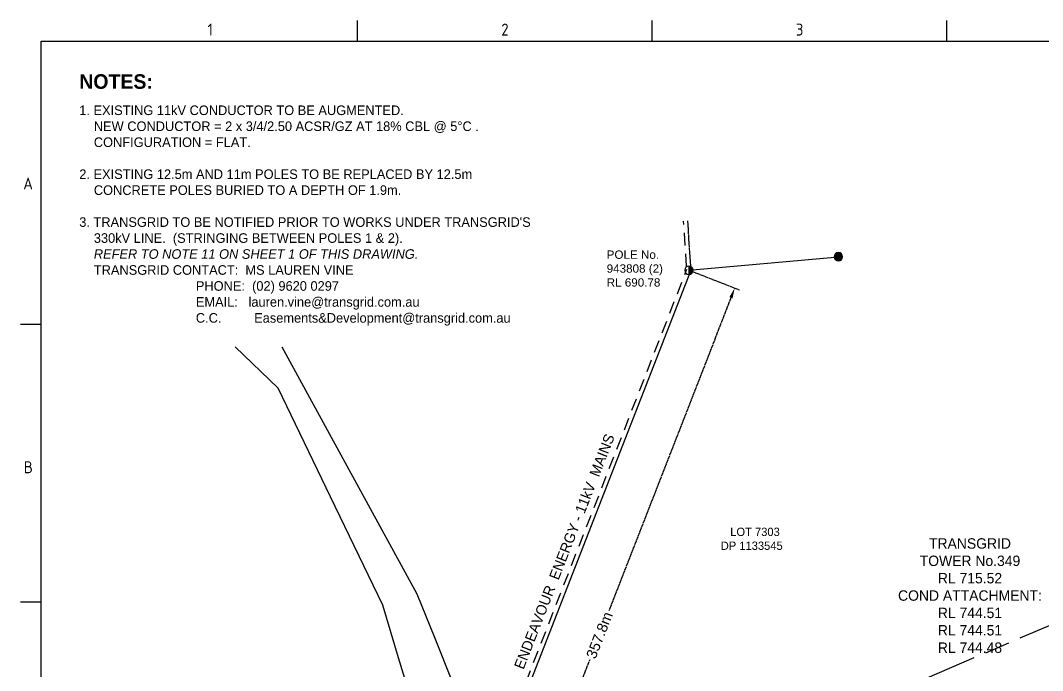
# Paper-space layout 'A2 - Transgrid UnderCrossing' of a CAD drawing. Header units: metres, sheet in millimetres. Extents: x -21 to 565, y 0 to 412.
# Drawn here: x -21 to 224.4, y 256.4 to 412.4 of the extents above; entities that cross this region are included whole.
import ezdxf
from ezdxf.enums import TextEntityAlignment as Align

# ---------------------------------------------------------------- set-up
doc = ezdxf.new("R2010")
doc.units = ezdxf.units.M
for name, pattern in [('ACAD_ISO08W100', [36, 24, -3, 6, -3]), ('Cable Exist OH', [1, 1, 0]), ('Dash', [5, 3, -2])]:
    doc.linetypes.add(name, pattern=pattern)
doc.layers.get('0').update_dxf_attribs({"color": 6})
doc.layers.add('Notes', color=7, linetype='Continuous')
doc.layers.add('SupportsUG_SP_EXT', color=7, linetype='Continuous')
doc.styles.add('iecISOCP', font='isocp.shx')
doc.styles.add('IECSYMBOL1', font='isocp.shx')
doc.styles.add('ieISOCP', font='isocp.shx')
doc.styles.add('RoadName', font='arial.ttf', dxfattribs={"height": 2.5})
doc.styles.get("Standard").update_dxf_attribs({"font": 'arial.ttf'})
doc.dimstyles.new('ISO-25', dxfattribs={"dimtxt": 2.5, "dimasz": 2.5, "dimexe": 1.25, "dimexo": 0.625, "dimtad": 1, "dimtxsty": 'Standard', "dimcen": 2.5, "dimadec": 0, "dimazin": 0, "dimtfac": 1, "dimtmove": 0, "dimatfit": 3, "dimfxl": 1, "dimarcsym": 0})

# ---------------------------------------------------------------- blocks, each defined once
blk = doc.blocks.new('A2_FRAME_TITLE')
at = {"layer": 'Notes', "color": 7}
for p, q in [((80.93, 407.42), (80.93, 412.42)), ((151.68, 407.42), (151.68, 412.42)), ((222.43, 407.42), (222.43, 412.42)), ((-0.03, 339.5), (4.97, 339.5)), ((-0.03, 272.85), (4.97, 272.85))]:
    blk.add_line(p, q, dxfattribs=at)
at = {"layer": 'Notes', "color": 3}
for p, q in [((4.97, 5), (4.97, 407.42)), ((4.97, 407.42), (165.29, 407.42)), ((165.29, 407.42), (581.39, 407.42))]:
    blk.add_line(p, q, dxfattribs=at)
blk.add_attdef('DRAFT_NUM', (24.44, 23.49), '', height=2.8, rotation=90)
at = {"layer": 'Notes', "color": 7, "style": 'iecISOCP'}
for s, p in [('1', (45.56, 407.92)), ('2', (116.31, 407.92)), ('3', (187.06, 407.92))]:
    blk.add_text(s, height=2.88, dxfattribs=at).set_placement(p, align=Align.BOTTOM_CENTER)
for s, p in [('A', (2.97, 373.29)), ('B', (2.97, 305.18))]:
    blk.add_text(s, height=2.88, dxfattribs=at).set_placement(p, align=Align.MIDDLE_RIGHT)
at = {"layer": 'Notes', "color": 7, "style": 'iecISOCP', "flags": 8}
blk.add_attdef('VERSION_NO', text='', height=2.5, rotation=90, dxfattribs=at).set_placement((154.95, 42.84), align=Align.MIDDLE_CENTER)
at = {"layer": 'Notes', "color": 7, "style": 'iecISOCP'}
for tag, p in [('CAP_NO', (274.43, 43.02)), ('IE_NUM', (274.43, 37.38)), ('GEN_WO', (217.74, 31.2)), ('HV_SWITCH', (274.43, 31.2)), ('OH_WO', (217.74, 25.1)), ('UBD_REF', (274.43, 25.1)), ('UG_WO', (217.74, 19.49)), ('GIS_MAP_No', (274.43, 19.49)), ('SUB_WO', (217.74, 13.64)), ('HV_OP_DIAG', (274.43, 13.64)), ('LGA', (274.43, 7.06))]:
    blk.add_attdef(tag, p, '', height=2.5, dxfattribs=at)
at = {"layer": 'Notes', "color": 2, "style": 'iecISOCP'}
for tag, p in [('T1', (441.71, 33.55)), ('T2', (441.71, 28.43)), ('T3', (441.71, 23.01)), ('T4', (441.4, 17.78)), ('T5', (441.4, 12.35)), ('T6', (441.4, 7.09))]:
    blk.add_attdef(tag, text='', height=3.5, dxfattribs=at).set_placement(p, align=Align.CENTER)
at = {"layer": 'Notes', "color": 7, "style": 'iecISOCP'}
for tag, p in [('scale', (324.78, 31.98)), ('DRAWN', (324.78, 24.31)), ('DATE', (324.78, 16.26)), ('CHD', (324.78, 7.75)), ('DESIGN', (362.64, 8.29))]:
    blk.add_attdef(tag, text='', height=2.5, dxfattribs=at).set_placement(p, align=Align.CENTER)
at = {"layer": 'Notes', "color": 4, "style": 'iecISOCP'}
blk.add_attdef('NUM', text='', height=7, dxfattribs=at).set_placement((549.94, 16.48), align=Align.CENTER)
at = {"layer": 'Notes', "color": 1, "style": 'iecISOCP'}
blk.add_attdef('REV', text='', height=5, dxfattribs=at).set_placement((576.56, 16.48), align=Align.CENTER)
at = {"layer": 'Notes', "color": 7, "style": 'iecISOCP'}
for tag, p in [('NS', (548.07, 7.5)), ('SHTS', (562.68, 7.5))]:
    blk.add_attdef(tag, text='', height=2.5, dxfattribs=at).set_placement(p, align=Align.MIDDLE)
at = {"layer": 'Notes', "style": 'iecISOCP'}
blk.add_attdef('ExportID', (4.99, 1.62), '', height=2.5, dxfattribs=at)
at = {"layer": 'Notes', "style": 'iecISOCP', "flags": 1}
for tag, p in [('ProjectType', (6.3, -8.26)), ('ProjectNumber', (23.01, -7.98)), ('DrawingNumber', (42.02, -7.98)), ('ProjectDescription', (60.75, -8.26)), ('ExportDate', (86.99, -8.34)), ('ExportUserName', (104.82, -7.69)), ('DesignerCompanyName', (128.16, -8.26)), ('GIS_SUCCESS', (157.54, -7.98)), ('CAD_SUCCESS', (175.98, -7.98)), ('Comments', (223.32, -8.34)), ('ExportCategories', (243.1, -8.34)), ('ExportAreaOfInterest', (260.42, -7.82))]:
    blk.add_attdef(tag, p, '', height=1, dxfattribs=at)
at = {"layer": 'Notes', "color": 7, "style": 'iecISOCP', "flags": 1}
blk.add_attdef('DEPOTCODE', (200.33, -8.34), '', height=1, dxfattribs=at)
blk = doc.blocks.new('Pole Exist (M02)')
blk.add_hatch(color=256).paths.add_polyline_path([(-1, 0, 1), (1, 0, 1)])
blk.add_lwpolyline([(-1, 0, 1), (1, 0, 1)], format="xyb", close=True)
blk = doc.blocks.new('Pole Replace (M03)')
blk.add_hatch(color=256).paths.add_polyline_path([(0, 0.97), (0, -1.03, 0.414214), (1, -0.03, 0.414214)])
blk.add_line((0, 0.97), (0, -1.03))
blk.add_lwpolyline([(-1, -0.03, 1), (1, -0.03, 1)], format="xyb", close=True)
blk = doc.blocks.new('*D56')
at = {"layer": 'Notes', "color": 0, "lineweight": -2, "transparency": 16777216}
blk.add_arc((74.27, 185.32), 26.9, 208.5629, 243.3676, dxfattribs=at)
at = {"layer": 'Notes', "color": 0, "transparency": 16777216}
for points in [[(50.27, 172.28), (51.02, 172.65), (49.56, 174.71)], [(62.38, 161.66), (62.05, 160.9), (64.5, 160.27)]]:
    blk.add_solid(points, dxfattribs=at)
at = {"layer": 'Notes', "color": 0, "transparency": 16777216, "insert": (56.89, 167.35), "char_height": 2.5, "attachment_point": 5, "rotation": 315.9653}
blk.add_mtext('45°', dxfattribs=at)
blk = doc.blocks.new('*D59')
at = {"layer": 'Notes', "color": 0, "linetype": 'Cable Exist OH', "lineweight": -2, "transparency": 16777216}
for p, q in [((140.05, 352.27), (151.65, 347.75)), ((149.58, 345.87), (120.27, 270.7)), ((86.42, 183.86), (115.73, 259.03)), ((75.05, 185.61), (86.68, 181.07))]:
    blk.add_line(p, q, dxfattribs=at)
at = {"layer": 'Notes', "color": 0, "linetype": 'Cable Exist OH', "transparency": 16777216}
for points in [[(149.19, 346.02), (149.96, 345.72), (150.48, 348.2)], [(86.04, 184.01), (86.81, 183.71), (85.52, 181.53)]]:
    blk.add_solid(points, dxfattribs=at)
at = {"layer": 'Notes', "color": 0, "linetype": 'Cable Exist OH', "transparency": 16777216, "insert": (118, 264.86), "char_height": 2.5, "attachment_point": 5, "rotation": 68.7046}
blk.add_mtext('357.8m', dxfattribs=at)

psp = doc.layouts.new('A2 - Transgrid UnderCrossing')

# ---------------------------------------------------------------- linework, layer by layer
at = {"layer": 'Notes', "color": 2, "linetype": 'Dash'}
for p, q in [((138.904, 353.435), (138.218, 364.264)), ((49.505, 123.193), (139.004, 352.689))]:
    psp.add_line(p, q, dxfattribs=at)
at = {"layer": 'Notes', "color": 7, "linetype": 'Cable Exist OH'}
psp.add_line((139.902, 353.498), (139.216, 364.327), dxfattribs=at)
at = {"layer": 'Notes'}
for p, q in [((139.466, 352.498), (175.381, 355.693)), ((50.437, 122.83), (139.935, 352.326))]:
    psp.add_line(p, q, dxfattribs=at)
at = {"layer": 'Notes', "color": 8, "flags": 128}
for points in [[(104.381, 136.205), (92.165, 170.117), (83.787, 193.376), (78.117, 223.033), (73.565, 246.836), (69.764, 259.447), (65.964, 272.058), (53.418, 298.095), (40.873, 324.132), (30.523, 334.098)], [(41.768, 334.098), (56.882, 306.427), (74.173, 274.769), (78.452, 264.141), (82.73, 253.512), (84.65, 248.742), (87.072, 225.403), (89.493, 202.128), (90.056, 196.426), (109.768, 144.156), (112.096, 136.205)]]:
    psp.add_lwpolyline(points, dxfattribs=at)
at = {"layer": 'Notes', "linetype": 'ACAD_ISO08W100', "flags": 128}
psp.add_lwpolyline([(-13.18, 166.472), (0.893, 170.829), (229.811, 268.814)], dxfattribs=at)

# ---------------------------------------------------------------- block references
at = {"layer": 'Notes'}
for name, p in [('Pole Exist (M02)', (175.381, 355.693)), ('Pole Replace (M03)', (139.466, 352.498))]:
    psp.add_blockref(name, p, dxfattribs=at)
at = {"layer": 'SupportsUG_SP_EXT'}
psp.add_blockref('A2_FRAME_TITLE', (-21.005, 0), dxfattribs=at)

# ---------------------------------------------------------------- texts
at = {"layer": 'Notes', "insert": (-6.912, 399.516), "char_height": 3.5, "width": 110.40766, "attachment_point": 1, "style": 'ieISOCP'}
psp.add_mtext("{\\fStylus BT|b1|i0|c0|p34;\\C2;NOTES:\\fStylus BT|b0|i0|c0|p34;\\P\\H0.2857x;\\P\\pi-3.5,l3.5;\\H2.3x;\\C7;1. EXISTING 11kV CONDUCTOR TO BE AUGMENTED.\\P\\pi0,t77;NEW CONDUCTOR = 2 x 3/4/2.50 ACSR/GZ AT 18% CBL @ 5°C .\\PCONFIGURATION = FLAT.\\P\\P\\pi-3.5;2. EXISTING 12.5m AND 11m POLES TO BE REPLACED BY 12.5m CONCRETE POLES BURIED TO A DEPTH OF 1.9m.\\P\\pi0,l0;\\P\\pi-3.5,l3.5,tz;3. TRANSGRID TO BE NOTIFIED PRIOR TO WORKS UNDER TRANSGRID'S 330kV LINE.  (STRINGING BETWEEN POLES 1 & 2).\\P\\pi0;\\fStylus BT|b0|i1|c0|p34;REFER TO NOTE 11 ON SHEET 1 OF THIS DRAWING.\\fStylus BT|b0|i0|c0|p34;\\P\\pt3.5;\\C2;TRANSGRID CONTACT:  MS LAUREN VINE\\P\\pi24.5,tz;PHONE:  (02) 9620 0297\\PEMAIL:   lauren.vine@transgrid.com.au\\PC.C.^IEasements&Development@transgrid.com.au}", dxfattribs=at)
at = {"layer": 'Notes', "color": 8, "insert": (119.735, 357.208), "char_height": 2, "width": 15.45027, "attachment_point": 1, "style": 'RoadName'}
psp.add_mtext('{\\C256;POLE No. 943808 (2)\\PRL 690.78}', dxfattribs=at)
at = {"layer": 'Notes', "insert": (97.429, 257.398), "char_height": 2.5, "width": 67.44237, "attachment_point": 1, "rotation": 68.60733}
psp.add_mtext('{\\fStylus BT|b0|i0|c0|p34;ENDEAVOUR  ENERGY - 11kV  MAINS}', dxfattribs=at)
at = {"layer": 'Notes', "color": 0, "linetype": 'ByBlock', "insert": (156.145, 290.673), "char_height": 2, "attachment_point": 1, "style": 'IECSYMBOL1'}
psp.add_mtext('\\pi-6.7445;{\\fStylus BT|b0|i0|c0|p34;\\C252;LOT 7303\\P\\pi-9.0176;DP 1133545}', dxfattribs=at)
at = {"layer": 'Notes', "color": 7, "insert": (206.97, 288.137), "char_height": 2.5, "width": 35.91312, "attachment_point": 2}
psp.add_mtext('\\pi-2.5,l2.5,t7.5;{\\fStylus BT|b0|i0|c0|p34;TRANSGRID \\PTOWER No.349\\PRL 715.52\\PCOND ATTACHMENT:\\PRL 744.51\\PRL 744.51\\PRL 744.48}', dxfattribs=at)

# ---------------------------------------------------------------- dimensions: what is measured, and where the dimension line sits
at = {"layer": 'Notes'}
dim = psp.add_angular_dim_2l(base=(53.19, 168.622), line1=((49.772, 122.502), (139.271, 351.998)), line2=((5.966, 155.998), (213.266, 244.998)), dimstyle='ISO-25', dxfattribs=at)
dim.commit()
dim.dimension.update_dxf_attribs({"geometry": '*D56', "text_midpoint": (56.894, 167.351)})
at = {"layer": 'Notes', "linetype": 'Cable Exist OH'}
dim = psp.add_linear_dim(base=(150.484, 348.202), p1=(74.47, 185.833), p2=(139.463, 352.498), angle=248.70458, dimstyle='ISO-25', override={"dimtad": 0, "dimdec": 1, "dimlfac": 2, "dimdsep": 46, "dimpost": 'm'}, dxfattribs=at)
dim.commit()
dim.dimension.update_dxf_attribs({"geometry": '*D59', "text_midpoint": (118, 264.865)})

doc.saveas('drawing.dxf')
